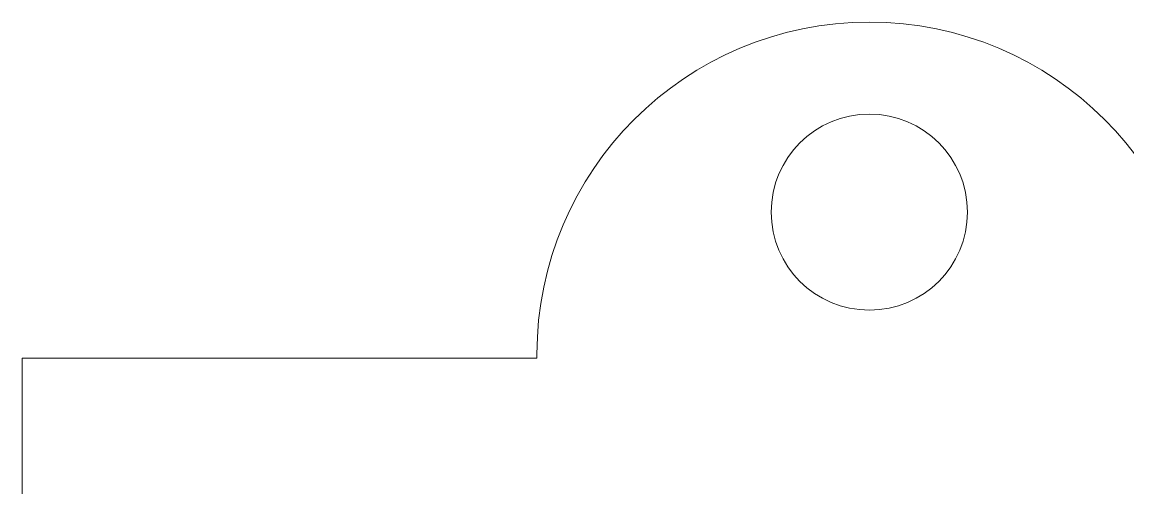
# Model space of a CAD drawing. Extents: x 1262 to 1738, y -1382 to 303.
# Drawn here: x 1261.8 to 1572.5, y 171.6 to 302.6 of the extents above; entities that cross this region are included whole.
import ezdxf

# ---------------------------------------------------------------- set-up
doc = ezdxf.new("R2010")
doc.units = 0
doc.header["$MEASUREMENT"] = 0
doc.layers.add('Layer 1', color=7, linetype='Continuous')

# ---------------------------------------------------------------- blocks, each defined once
blk = doc.blocks.new('block 2')
at = {"layer": 'Layer 1', "lineweight": 0}
for points, knots in [([(1593.31, 208.06), (1593.31, 208.45), (1593.31, 208.84), (1593.31, 209.23), (1593.31, 260.82), (1551.49, 302.65), (1499.9, 302.65), (1448.31, 302.65), (1406.48, 260.82), (1406.48, 209.23), (1406.48, 208.84), (1406.49, 208.45), (1406.49, 208.06), (1406.49, 208.06), (1261.81, 208.06), (1261.81, 208.06), (1261.81, 208.06), (1261.81, -1382.24), (1261.81, -1382.24), (1261.81, -1382.24), (1737.99, -1382.24), (1737.99, -1382.24), (1737.99, -1382.24), (1737.99, 208.06), (1737.99, 208.06), (1737.99, 208.06), (1593.31, 208.06), (1593.31, 208.06)], [0, 0, 0, 0, 1, 1, 1, 2, 2, 2, 3, 3, 3, 4, 4, 4, 5, 5, 5, 6, 6, 6, 7, 7, 7, 8, 8, 8, 9, 9, 9, 9]), ([(1499.9, 276.76), (1515.13, 276.76), (1527.47, 264.41), (1527.47, 249.18), (1527.47, 233.96), (1515.13, 221.61), (1499.9, 221.61), (1484.67, 221.61), (1472.32, 233.96), (1472.32, 249.18), (1472.32, 264.41), (1484.67, 276.76), (1499.9, 276.76)], [0, 0, 0, 0, 1, 1, 1, 2, 2, 2, 3, 3, 3, 4, 4, 4, 4])]:
    blk.add_open_spline(points, degree=3, knots=knots, dxfattribs=at)

msp = doc.modelspace()

# ---------------------------------------------------------------- block references
at = {"layer": 'Layer 1'}
msp.add_blockref('block 2', (0, 0), dxfattribs=at)

doc.saveas('drawing.dxf')
